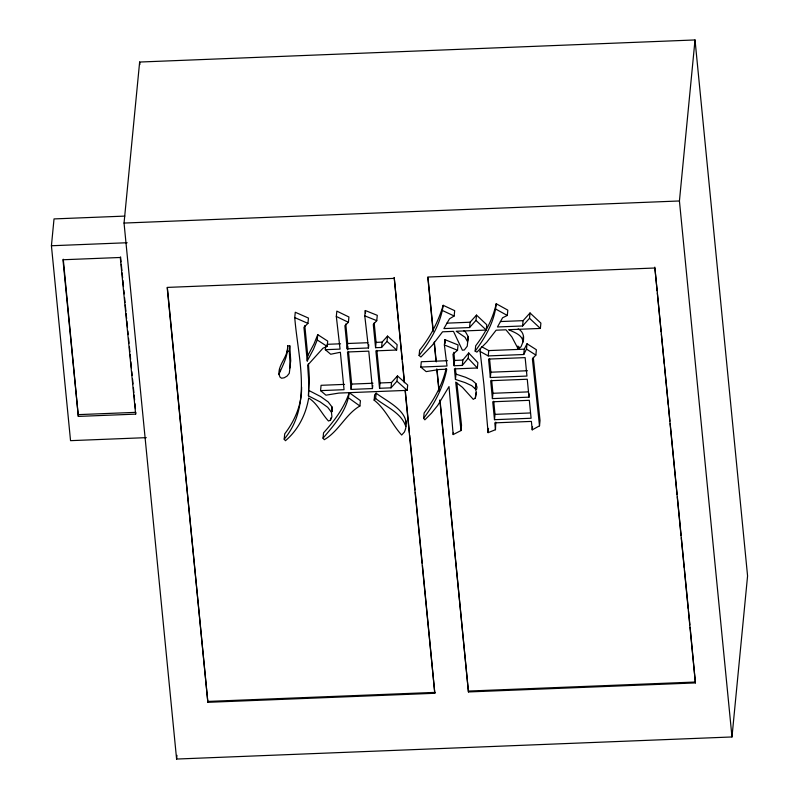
<?xml version="1.0" encoding="UTF-8"?>
<svg xmlns="http://www.w3.org/2000/svg" width="799" height="799" viewBox="0 0 799 799"><rect width="100%" height="100%" fill="white"/><g stroke="black" fill="none" stroke-linecap="round" stroke-linejoin="round"><path stroke-width="1.2" d="M301.593 387.006C301.932 404.144 295.021 420.444 284.714 433.857L284.194 439.17L285.443 440.708C298.197 429.952 306.007 414.321 308.674 397.982C317.583 403.665 321.627 413.712 328.479 421.013L330.456 420.204L331.915 416.908L331.455 412.224L327.68 407.28L320.159 401.897L308.464 395.875L308.784 382.371L307.655 365.213L322.986 348.204L327.2 346.446L327.71 341.123L317.752 334.641L314.007 343.92L307.755 355.675L307.235 360.998L313.488 349.243L317.243 339.965L317.752 334.641M308.464 395.875L309.303 377.048L308.414 363.565M467.675 341.912L467.265 346.167L464.349 349.982L462.381 350.192L453.482 331.365L442.556 331.805L432.349 345.178L420.903 357.003L419.105 355.485L419.625 350.172C430.371 336.958 438.331 321.617 443.185 305.308L454.681 310.671L454.162 315.995L449.507 318.821L443.884 328.579L469.552 327.55L475.984 320.419L476.504 315.096L486.771 324.744L486.251 330.067L456.209 331.255L465.028 337.258L467.675 341.912L468.184 336.589L465.537 331.935L463.58 330.606M467.785 340.843L468.184 336.589M146.267 437.642L70.542 440.658L51.426 245.752L54.022 218.916L124.794 216.1M78.512 414.621L135.81 412.344L135.64 414.132L78.332 416.409L63.271 259.206M124.045 223.061L139.635 62.042L695.02 39.95L747.574 575.939L731.984 736.958L176.599 759.05L124.045 223.061L679.43 200.968L695.02 39.95M176.599 759.05L176.959 755.335M422.471 565.682L434.806 693.282L207.86 702.311L167.381 287.76M289.787 345.807L289.268 351.131L290.197 366.172L289.258 373.353L287.061 376.089L284.214 377.787L281.578 378.227L280.04 377.158L278.931 374.292C278.322 363.755 288.369 356.744 287.6 345.897L289.787 345.807L290.716 360.848L289.777 368.029M278.931 374.292C282.806 365.293 287.98 356.344 287.6 345.897M284.194 439.17C312.828 405.013 297.787 357.093 294.751 317.573L295.27 312.249L308.454 318.072L307.935 323.395L303.93 327.26L307.235 360.998M325.632 346.496L325.323 349.692L340.064 349.113L336.319 316.444L336.838 311.121L348.923 316.993L348.404 322.317L344.898 325.632L347.166 348.823L368.469 347.974L364.773 315.845L365.283 310.521L377.278 315.335L376.758 320.659L373.293 324.504L375.57 347.695L381.582 347.455L382.092 342.132L387.535 336.099L397.153 344.709L396.634 350.032L375.88 350.861L379.555 388.284L391.021 387.825L391.54 382.501L397.473 375.92L407.69 385.038L407.17 390.361L338.896 393.078L325.942 395.175L320.559 390.631L321.078 385.308L344.569 384.379M323.026 438.162L323.545 432.838C334.242 421.013 344.119 407.949 349.213 392.659L360.419 400.679L359.9 406.002C345.747 414.092 338.786 431.34 324.274 439.7L323.026 438.162C334.222 424.938 347.146 410.506 349.213 392.659M330.456 420.204L330.656 418.077M331.455 412.224L331.965 406.901L328.189 401.957L320.669 396.574L308.983 390.551M347.166 348.823L347.685 343.5L345.767 323.975M347.685 349.862L347.994 346.666M372.763 385.378L372.454 388.564L351.151 389.413L351.66 384.089L348.464 351.5M368.469 347.974L368.778 344.788M375.57 347.695L376.089 342.372L374.172 322.846M374.132 400.139L374.651 394.816L376.129 393.178C388.084 402.366 412.983 412.693 404.404 432.009L401.677 435.036C391.84 424.319 386.057 409.527 374.132 400.139L375.62 398.491L376.129 393.178M379.555 388.284L380.064 382.961L376.868 350.362M381.582 347.455L387.016 341.423L387.535 336.099M404.354 382.731L394.207 277.483L402.247 359.47M391.021 387.825L396.953 381.243L397.473 375.92M456.828 382.881L461.522 425.228L461.013 430.551L453.183 434.566L449.018 386.576L437.712 405.423L431.48 413.173L424.868 419.825L423.62 418.286C434.636 403.755 443.235 387.205 446.771 369.208L439.12 369.508L426.167 371.615L420.793 367.061L421.303 361.747L447.52 360.699M423.62 418.286L424.129 412.963C434.047 399.62 442.546 384.788 446.122 368.419M419.105 355.485C430.381 340.793 440.658 323.905 443.185 305.308M420.793 367.061L447.011 366.022L444.394 344.958L444.913 339.635L458.037 344.938L457.527 350.262L452.973 354.147L454.112 365.742L462.301 365.413L468.184 358.302L468.693 352.978L477.872 362.666L477.363 367.989L454.421 368.898L455.45 379.445L465.158 382.631L471.69 385.677L475.365 388.903L476.484 392.629L475.365 397.972L473.308 399.37L462.461 387.365L455.71 382.082L461.013 430.551M454.112 365.742L454.621 360.419L453.822 352.299M455.45 379.445L455.969 374.122L455.39 368.269M453.183 434.566L453.383 432.439M462.301 365.413L462.821 360.089L468.693 352.978M469.552 327.55L470.072 322.227L476.504 315.096M475.155 351.141L475.675 345.817C485.213 333.313 492.833 319.181 496.219 303.73L507.814 310.142L507.305 315.465L502.591 317.772L497.467 326.971L522.586 325.972L529.507 318.292L530.027 312.968L540.893 323.116L540.374 328.439L508.693 329.697C514.127 332.344 522.336 334.751 523.045 341.832L521.058 346.676L518.801 348.883L517.772 348.124L511.879 336.978L505.967 329.807L496.139 330.197L486.761 342.212L476.903 352.129L475.155 351.141C485.502 337.218 494.601 321.288 496.219 303.73M475.365 388.903L475.884 383.58L472.209 380.354L465.667 377.308L455.969 374.122M475.365 397.972L475.874 392.649M495.77 422.102L495.47 429.712L488.089 432.649L483.904 384.399L480.129 351.48L480.439 348.284M495.47 429.712L494.801 422.861L531.395 421.403L532.224 429.842L539.505 425.847L532.394 358.921L535.859 355.076L536.379 349.752L527.02 343.78L526.501 349.103L523.745 354.506L488.239 355.915L488.748 350.591L481.657 346.706M490.356 377.528L488.549 359.081L525.143 357.622L526.95 376.069L490.356 377.528L490.876 372.204L489.547 358.671M488.089 432.649L488.499 428.394M529.328 393.967L529.018 397.153L492.424 398.611L492.943 393.288L491.655 380.144M494.491 419.695L492.733 401.777L529.328 400.319L531.085 418.247L494.491 419.695L495.01 414.371L493.722 401.228M690.136 627.365L695.41 682.915L468.454 691.944L440.039 400.369M517.772 348.124L517.972 345.997M518.801 348.883L519.01 346.746M522.586 325.972L523.105 320.649L530.027 312.968M523.045 341.832C524.534 336.868 523.105 331.225 518.151 328.918M523.745 354.506L524.254 349.183L527.02 343.78M532.224 429.842L532.534 426.646M539.505 425.847L540.024 420.524L533.283 357.313M695.41 682.915L654.81 267.126M476.554 389.443L477.003 387.305L475.884 383.58M405.463 424.449L406.282 421.083M522.766 338.446L523.565 336.509M51.426 245.752L127.161 242.736M394.127 278.382L167.171 287.41L207.86 702.311M654.721 268.015L427.775 277.043L433.138 331.705M446.841 323.156L470.072 322.227M500.374 321.558L523.105 320.649M327.071 344.319L340.584 343.79M347.685 343.5L367.8 342.701M376.089 342.372L382.092 342.132M287.091 351.22L289.268 351.131M488.748 350.591L524.254 349.183M454.621 360.419L462.821 360.089M490.876 372.204L527.47 370.746M351.66 384.089L372.963 383.24M380.064 382.961L391.54 382.501M320.559 390.631L344.049 389.692L340.374 352.269L330.706 354.247L325.323 349.692M492.943 393.288L528.319 391.88M495.01 414.371L530.386 412.963M207.94 701.422L434.896 692.393M468.544 691.055L695.49 682.026M364.773 315.845L376.758 320.659M444.394 344.958L457.527 350.262M294.751 317.573L307.935 323.395M442.676 310.631L454.162 315.995M336.319 316.444L348.404 322.317M480.129 351.48L488.239 355.915M495.71 309.053L507.305 315.465M526.501 349.103L535.859 355.076M317.243 339.965L327.2 346.446M375.62 398.491C386.017 406.871 401.298 412.703 405.772 426.406M348.704 397.982L359.9 406.002M396.953 381.243L407.17 390.361M387.016 341.423L396.634 350.032M529.507 318.292L540.374 328.439M475.984 320.419L486.251 330.067M468.184 358.302L477.363 367.989M279.45 368.968L280.179 370.886M444.913 339.635L445.343 343.151M365.283 310.521L365.572 312.998M679.43 200.968L731.984 736.958M654.93 268.364L657.128 290.726M657.367 293.203L661.143 331.715M661.392 334.202L664.309 364.014M664.558 366.501L668.334 405.003M668.573 407.49L669.912 421.153M670.161 423.64L677.103 494.451M677.342 496.928L681.118 535.44M681.367 537.927L684.284 567.739M684.533 570.226L688.309 608.728M688.548 611.215L689.887 624.878M529.018 397.153L527.26 379.235L490.666 380.694L492.424 398.611M427.984 277.393L433.098 329.568M434.316 341.982L436.264 361.857M436.993 369.318L438.941 389.193M434.227 342.881L436.054 361.518M436.783 368.968L438.981 391.33M439.83 400.019L468.454 691.944M402.496 361.957L404.444 381.832M405.293 390.531L409.438 432.768M409.677 435.245L413.453 473.757M413.702 476.244L415.041 489.907M415.28 492.394L422.222 563.195M405.083 390.182L434.806 693.282M372.454 388.564L368.778 351.141L347.475 351.989L351.151 389.413M331.965 406.901L332.424 411.585M304.799 325.553L307.755 355.675M139.635 62.042L139.885 64.519M120.579 256.918L121.058 261.852M121.298 264.319L121.907 270.491M122.147 272.958L122.627 277.892M122.876 280.359L123.475 286.531M123.845 290.227L124.205 293.932M124.564 297.627L125.053 302.561M125.293 305.028L125.892 311.201M126.142 313.667L126.622 318.601M126.861 321.068L127.47 327.23M127.83 330.936L128.2 334.631M128.559 338.337L129.038 343.27M129.408 346.966L129.887 351.9M130.127 354.366L130.617 359.3M130.856 361.767L131.465 367.94M131.825 371.635L132.185 375.34M132.544 379.036L133.034 383.969M133.393 387.675L133.882 392.609M134.122 395.076L134.602 400.009M134.971 403.705L135.45 408.649M135.64 414.132L120.279 257.478L62.971 259.755L78.332 416.409"/></g></svg>
